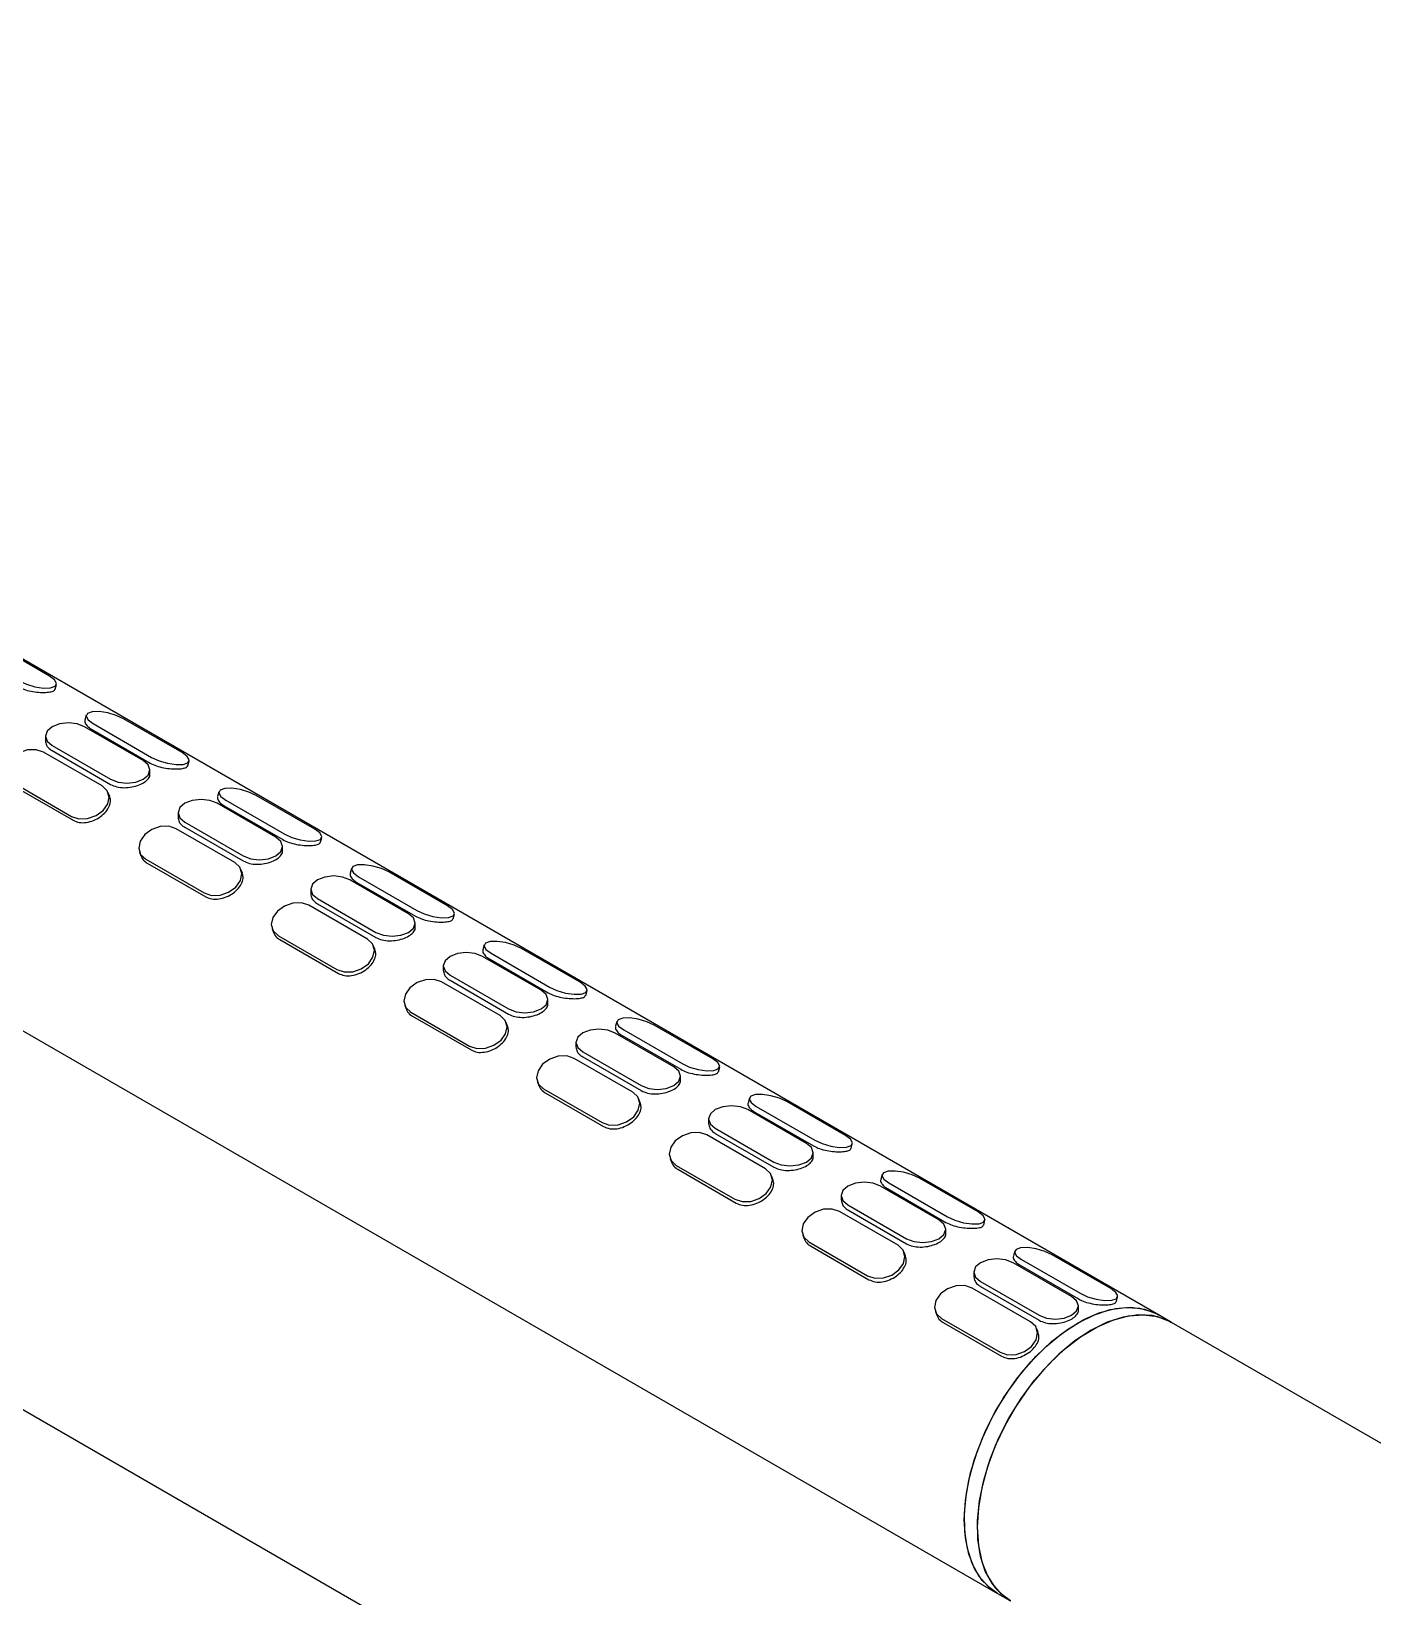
# Model space of a CAD drawing. Extents: x 3624 to 4218, y -1644 to -1224.
# Drawn here: x 4119.39 to 4155.86, y -1363.44 to -1320.87 of the extents above; entities that cross this region are included whole.
import ezdxf

# ---------------------------------------------------------------- set-up
doc = ezdxf.new("R2010")
doc.units = 0
doc.header["$LTSCALE"] = 23.1
doc.header["$MEASUREMENT"] = 0
doc.layers.get('0').update_dxf_attribs({"linetype": 'CONTINUOUS'})

msp = doc.modelspace()

# ---------------------------------------------------------------- linework, layer by layer
at = {"color": 7, "linetype": 'Continuous', "lineweight": 25}
for p, q in [((4150.04, -1355.775), (4089.582, -1320.874)), ((4085.207, -1328.452), (4145.665, -1363.353)), ((4119.889, -1338.406), (4118.298, -1337.488)), ((4120.043, -1338.761), (4120.078, -1338.632)), ((4120.885, -1339.473), (4120.851, -1339.602)), ((4122.434, -1340.704), (4120.843, -1339.785)), ((4121.033, -1339.853), (4122.624, -1340.772)), ((4121.074, -1339.699), (4122.665, -1340.618)), ((4123.495, -1340.488), (4121.904, -1339.57)), ((4119.776, -1340.04), (4119.776, -1340.16)), ((4119.959, -1340.295), (4121.55, -1341.214)), ((4121.319, -1341.394), (4119.728, -1340.475)), ((4119.959, -1340.434), (4121.55, -1341.352)), ((4123.65, -1340.843), (4123.684, -1340.714)), ((4122.617, -1341.079), (4122.617, -1340.959)), ((4150.04, -1376.189), (4089.582, -1341.288)), ((4118.897, -1341.303), (4120.488, -1342.222)), ((4118.938, -1341.41), (4120.529, -1342.329)), ((4121.525, -1341.683), (4121.487, -1341.584)), ((4124.492, -1341.555), (4124.457, -1341.684)), ((4127.102, -1342.57), (4125.511, -1341.652)), ((4126.04, -1342.786), (4124.449, -1341.867)), ((4124.639, -1341.935), (4126.23, -1342.854)), ((4124.68, -1341.781), (4126.271, -1342.7)), ((4123.382, -1342.122), (4123.382, -1342.242)), ((4123.565, -1342.377), (4125.156, -1343.295)), ((4123.565, -1342.516), (4125.156, -1343.434)), ((4124.925, -1343.476), (4123.334, -1342.557)), ((4127.256, -1342.925), (4127.29, -1342.796)), ((4122.336, -1343.195), (4122.374, -1343.294)), ((4122.504, -1343.385), (4124.095, -1344.304)), ((4126.223, -1343.161), (4126.223, -1343.041)), ((4122.545, -1343.492), (4124.136, -1344.41)), ((4125.131, -1343.764), (4125.093, -1343.665)), ((4128.098, -1343.637), (4128.063, -1343.766)), ((4130.708, -1344.652), (4129.117, -1343.733)), ((4126.989, -1344.204), (4126.989, -1344.324)), ((4129.647, -1344.868), (4128.056, -1343.949)), ((4128.245, -1344.017), (4129.836, -1344.936)), ((4128.287, -1343.863), (4129.878, -1344.781)), ((4128.532, -1345.557), (4126.941, -1344.639)), ((4127.172, -1344.459), (4128.763, -1345.377)), ((4127.172, -1344.597), (4128.763, -1345.516)), ((4130.862, -1345.007), (4130.897, -1344.878)), ((4125.942, -1345.277), (4125.98, -1345.376)), ((4126.11, -1345.467), (4127.701, -1346.386)), ((4129.829, -1345.243), (4129.83, -1345.123)), ((4126.151, -1345.574), (4127.742, -1346.492)), ((4128.738, -1345.846), (4128.7, -1345.747)), ((4131.704, -1345.719), (4131.67, -1345.848)), ((4134.314, -1346.734), (4132.723, -1345.815)), ((4130.595, -1346.285), (4130.595, -1346.406)), ((4133.253, -1346.949), (4131.662, -1346.031)), ((4131.852, -1346.099), (4133.443, -1347.017)), ((4131.893, -1345.945), (4133.484, -1346.863)), ((4132.138, -1347.639), (4130.547, -1346.721)), ((4130.778, -1346.541), (4132.369, -1347.459)), ((4130.778, -1346.679), (4132.369, -1347.598)), ((4133.436, -1347.325), (4133.436, -1347.205)), ((4134.468, -1347.089), (4134.503, -1346.96)), ((4129.548, -1347.359), (4129.586, -1347.458)), ((4129.716, -1347.549), (4131.307, -1348.467)), ((4129.757, -1347.656), (4131.348, -1348.574)), ((4132.344, -1347.928), (4132.306, -1347.829)), ((4135.31, -1347.801), (4135.276, -1347.93)), ((4135.499, -1348.027), (4137.09, -1348.945)), ((4137.92, -1348.815), (4136.329, -1347.897)), ((4134.201, -1348.367), (4134.201, -1348.488)), ((4136.859, -1349.031), (4135.268, -1348.113)), ((4135.458, -1348.181), (4137.049, -1349.099)), ((4135.744, -1349.721), (4134.153, -1348.803)), ((4134.384, -1348.622), (4135.975, -1349.541)), ((4134.384, -1348.761), (4135.975, -1349.68)), ((4137.042, -1349.407), (4137.042, -1349.286)), ((4138.075, -1349.171), (4138.109, -1349.042)), ((4133.154, -1349.441), (4133.192, -1349.54)), ((4133.322, -1349.631), (4134.913, -1350.549)), ((4133.363, -1349.737), (4134.954, -1350.656)), ((4135.95, -1350.01), (4135.912, -1349.911)), ((4140.465, -1351.113), (4138.874, -1350.195)), ((4138.917, -1349.882), (4138.882, -1350.011)), ((4139.105, -1350.109), (4140.696, -1351.027)), ((4141.527, -1350.897), (4139.936, -1349.979)), ((4137.807, -1350.449), (4137.807, -1350.569)), ((4139.064, -1350.263), (4140.655, -1351.181)), ((4139.35, -1351.803), (4137.759, -1350.885)), ((4137.99, -1350.704), (4139.581, -1351.623)), ((4137.99, -1350.843), (4139.581, -1351.761)), ((4140.648, -1351.489), (4140.648, -1351.368)), ((4141.681, -1351.253), (4141.715, -1351.123)), ((4136.76, -1351.523), (4136.799, -1351.622)), ((4136.928, -1351.713), (4138.519, -1352.631)), ((4136.97, -1351.819), (4138.56, -1352.738)), ((4139.556, -1352.092), (4139.518, -1351.993)), ((4144.071, -1353.195), (4142.48, -1352.277)), ((4142.523, -1351.964), (4142.488, -1352.093)), ((4142.712, -1352.19), (4144.303, -1353.109)), ((4145.133, -1352.979), (4143.542, -1352.061)), ((4141.414, -1352.531), (4141.413, -1352.651)), ((4142.67, -1352.344), (4144.261, -1353.263)), ((4142.957, -1353.885), (4141.366, -1352.966)), ((4141.597, -1352.786), (4143.188, -1353.705)), ((4141.597, -1352.925), (4143.188, -1353.843)), ((4144.254, -1353.57), (4144.255, -1353.45)), ((4145.287, -1353.334), (4145.322, -1353.205)), ((4140.367, -1353.605), (4140.405, -1353.704)), ((4140.535, -1353.794), (4142.126, -1354.713)), ((4140.576, -1353.901), (4142.167, -1354.82)), ((4143.163, -1354.174), (4143.125, -1354.075)), ((4147.678, -1355.277), (4146.087, -1354.358)), ((4146.129, -1354.046), (4146.095, -1354.175)), ((4146.277, -1354.426), (4147.868, -1355.345)), ((4146.318, -1354.272), (4147.909, -1355.191)), ((4148.739, -1355.061), (4147.148, -1354.143)), ((4145.02, -1354.613), (4145.02, -1354.733)), ((4145.203, -1354.868), (4146.794, -1355.786)), ((4146.563, -1355.967), (4144.972, -1355.048)), ((4145.203, -1355.007), (4146.794, -1355.925)), ((4148.893, -1355.416), (4148.928, -1355.287)), ((4143.973, -1355.686), (4144.011, -1355.785)), ((4147.861, -1355.652), (4147.861, -1355.532)), ((4144.141, -1355.876), (4145.732, -1356.795)), ((4144.182, -1355.983), (4145.773, -1356.901)), ((4146.769, -1356.256), (4146.731, -1356.156)), ((4150.393, -1355.98), (4150.04, -1355.775)), ((4156.934, -1359.755), (4150.393, -1355.98)), ((4145.665, -1363.353), (4146.019, -1363.557))]:
    msp.add_line(p, q, dxfattribs=at)
at = {"color": 7, "linetype": 'Continuous', "lineweight": 25, "flags": 128}
for points in [[(4119.059, -1338.536), (4119.26, -1338.629), (4119.493, -1338.697), (4119.723, -1338.732), (4119.916, -1338.726), (4120.041, -1338.682), (4120.08, -1338.606), (4120.027, -1338.509), (4119.889, -1338.406)], [(4121.904, -1339.57), (4121.704, -1339.477), (4121.47, -1339.408), (4121.24, -1339.374), (4121.047, -1339.379), (4120.922, -1339.424), (4120.883, -1339.5), (4120.937, -1339.597), (4121.074, -1339.699)], [(4120.843, -1339.785), (4120.64, -1339.707), (4120.401, -1339.68), (4120.162, -1339.707), (4119.959, -1339.785), (4119.824, -1339.902), (4119.776, -1340.04), (4119.824, -1340.178), (4119.959, -1340.295)], [(4119.728, -1340.475), (4119.527, -1340.409), (4119.294, -1340.416), (4119.063, -1340.495), (4118.871, -1340.634), (4118.745, -1340.812), (4118.706, -1341.002), (4118.76, -1341.174), (4118.897, -1341.303)], [(4121.55, -1341.214), (4121.753, -1341.292), (4121.992, -1341.319), (4122.231, -1341.292), (4122.434, -1341.214), (4122.57, -1341.097), (4122.617, -1340.959), (4122.57, -1340.821), (4122.434, -1340.704)], [(4122.665, -1340.618), (4122.866, -1340.71), (4123.099, -1340.779), (4123.33, -1340.813), (4123.522, -1340.808), (4123.647, -1340.764), (4123.686, -1340.688), (4123.633, -1340.591), (4123.495, -1340.488)], [(4120.488, -1342.222), (4120.689, -1342.288), (4120.922, -1342.281), (4121.153, -1342.202), (4121.346, -1342.063), (4121.471, -1341.885), (4121.51, -1341.695), (4121.457, -1341.523), (4121.319, -1341.394)], [(4125.511, -1341.652), (4125.31, -1341.559), (4125.077, -1341.49), (4124.846, -1341.456), (4124.654, -1341.461), (4124.528, -1341.505), (4124.489, -1341.582), (4124.543, -1341.679), (4124.68, -1341.781)], [(4124.449, -1341.867), (4124.247, -1341.789), (4124.007, -1341.762), (4123.768, -1341.789), (4123.565, -1341.867), (4123.43, -1341.984), (4123.382, -1342.122), (4123.43, -1342.26), (4123.565, -1342.377)], [(4123.334, -1342.557), (4123.134, -1342.491), (4122.9, -1342.498), (4122.67, -1342.577), (4122.477, -1342.716), (4122.352, -1342.894), (4122.313, -1343.084), (4122.366, -1343.256), (4122.504, -1343.385)], [(4125.156, -1343.295), (4125.359, -1343.374), (4125.598, -1343.401), (4125.838, -1343.374), (4126.04, -1343.296), (4126.176, -1343.179), (4126.223, -1343.041), (4126.176, -1342.903), (4126.04, -1342.786)], [(4126.271, -1342.7), (4126.472, -1342.792), (4126.705, -1342.861), (4126.936, -1342.895), (4127.128, -1342.89), (4127.254, -1342.846), (4127.293, -1342.769), (4127.239, -1342.673), (4127.102, -1342.57)], [(4124.095, -1344.304), (4124.295, -1344.37), (4124.529, -1344.363), (4124.759, -1344.284), (4124.952, -1344.145), (4125.077, -1343.967), (4125.116, -1343.777), (4125.063, -1343.605), (4124.925, -1343.476)], [(4129.117, -1343.733), (4128.916, -1343.641), (4128.683, -1343.572), (4128.452, -1343.538), (4128.26, -1343.543), (4128.135, -1343.587), (4128.096, -1343.664), (4128.149, -1343.76), (4128.287, -1343.863)], [(4128.056, -1343.949), (4127.853, -1343.871), (4127.614, -1343.843), (4127.374, -1343.871), (4127.172, -1343.949), (4127.036, -1344.066), (4126.989, -1344.204), (4127.036, -1344.342), (4127.172, -1344.459)], [(4126.941, -1344.639), (4126.74, -1344.573), (4126.506, -1344.58), (4126.276, -1344.659), (4126.083, -1344.798), (4125.958, -1344.976), (4125.919, -1345.165), (4125.972, -1345.338), (4126.11, -1345.467)], [(4129.878, -1344.781), (4130.078, -1344.874), (4130.312, -1344.943), (4130.542, -1344.977), (4130.735, -1344.972), (4130.86, -1344.928), (4130.899, -1344.851), (4130.845, -1344.754), (4130.708, -1344.652)], [(4128.763, -1345.377), (4128.965, -1345.455), (4129.205, -1345.483), (4129.444, -1345.456), (4129.647, -1345.378), (4129.782, -1345.261), (4129.83, -1345.123), (4129.782, -1344.985), (4129.647, -1344.868)], [(4127.701, -1346.386), (4127.901, -1346.452), (4128.135, -1346.445), (4128.365, -1346.366), (4128.558, -1346.227), (4128.683, -1346.049), (4128.722, -1345.859), (4128.669, -1345.687), (4128.532, -1345.557)], [(4131.662, -1346.031), (4131.459, -1345.953), (4131.22, -1345.925), (4130.981, -1345.953), (4130.778, -1346.031), (4130.642, -1346.148), (4130.595, -1346.286), (4130.642, -1346.424), (4130.778, -1346.541)], [(4132.723, -1345.815), (4132.522, -1345.722), (4132.289, -1345.654), (4132.059, -1345.62), (4131.866, -1345.625), (4131.741, -1345.669), (4131.702, -1345.745), (4131.755, -1345.842), (4131.893, -1345.945)], [(4130.547, -1346.721), (4130.346, -1346.655), (4130.113, -1346.662), (4129.882, -1346.741), (4129.689, -1346.88), (4129.564, -1347.058), (4129.525, -1347.247), (4129.579, -1347.42), (4129.716, -1347.549)], [(4133.484, -1346.863), (4133.685, -1346.956), (4133.918, -1347.025), (4134.148, -1347.059), (4134.341, -1347.054), (4134.466, -1347.009), (4134.505, -1346.933), (4134.452, -1346.836), (4134.314, -1346.734)], [(4132.369, -1347.459), (4132.572, -1347.537), (4132.811, -1347.565), (4133.05, -1347.537), (4133.253, -1347.459), (4133.388, -1347.342), (4133.436, -1347.204), (4133.388, -1347.066), (4133.253, -1346.949)], [(4131.307, -1348.467), (4131.508, -1348.533), (4131.741, -1348.527), (4131.972, -1348.447), (4132.164, -1348.308), (4132.29, -1348.131), (4132.329, -1347.941), (4132.275, -1347.768), (4132.138, -1347.639)], [(4135.268, -1348.113), (4135.065, -1348.035), (4134.826, -1348.007), (4134.587, -1348.034), (4134.384, -1348.112), (4134.249, -1348.229), (4134.201, -1348.367), (4134.249, -1348.505), (4134.384, -1348.622)], [(4136.329, -1347.897), (4136.129, -1347.804), (4135.895, -1347.736), (4135.665, -1347.701), (4135.472, -1347.707), (4135.347, -1347.751), (4135.308, -1347.827), (4135.362, -1347.924), (4135.499, -1348.027)], [(4134.153, -1348.803), (4133.952, -1348.737), (4133.719, -1348.744), (4133.488, -1348.823), (4133.296, -1348.962), (4133.17, -1349.139), (4133.131, -1349.329), (4133.185, -1349.502), (4133.322, -1349.631)], [(4137.09, -1348.945), (4137.291, -1349.038), (4137.524, -1349.107), (4137.755, -1349.141), (4137.947, -1349.135), (4138.072, -1349.091), (4138.111, -1349.015), (4138.058, -1348.918), (4137.92, -1348.815)], [(4135.975, -1349.541), (4136.178, -1349.619), (4136.417, -1349.647), (4136.656, -1349.619), (4136.859, -1349.541), (4136.994, -1349.424), (4137.042, -1349.286), (4136.994, -1349.148), (4136.859, -1349.031)], [(4134.913, -1350.549), (4135.114, -1350.615), (4135.347, -1350.608), (4135.578, -1350.529), (4135.771, -1350.39), (4135.896, -1350.212), (4135.935, -1350.023), (4135.882, -1349.85), (4135.744, -1349.721)], [(4138.874, -1350.195), (4138.671, -1350.116), (4138.432, -1350.089), (4138.193, -1350.116), (4137.99, -1350.194), (4137.855, -1350.311), (4137.807, -1350.449), (4137.855, -1350.587), (4137.99, -1350.704)], [(4139.936, -1349.979), (4139.735, -1349.886), (4139.502, -1349.817), (4139.271, -1349.783), (4139.079, -1349.789), (4138.953, -1349.833), (4138.914, -1349.909), (4138.968, -1350.006), (4139.105, -1350.109)], [(4137.759, -1350.885), (4137.559, -1350.818), (4137.325, -1350.825), (4137.095, -1350.904), (4136.902, -1351.043), (4136.777, -1351.221), (4136.738, -1351.411), (4136.791, -1351.583), (4136.928, -1351.713)], [(4140.696, -1351.027), (4140.897, -1351.12), (4141.13, -1351.188), (4141.361, -1351.223), (4141.553, -1351.217), (4141.679, -1351.173), (4141.718, -1351.097), (4141.664, -1351), (4141.527, -1350.897)], [(4139.581, -1351.623), (4139.784, -1351.701), (4140.023, -1351.728), (4140.262, -1351.701), (4140.465, -1351.623), (4140.601, -1351.506), (4140.648, -1351.368), (4140.601, -1351.23), (4140.465, -1351.113)], [(4138.519, -1352.631), (4138.72, -1352.697), (4138.954, -1352.69), (4139.184, -1352.611), (4139.377, -1352.472), (4139.502, -1352.294), (4139.541, -1352.105), (4139.488, -1351.932), (4139.35, -1351.803)], [(4143.542, -1352.061), (4143.341, -1351.968), (4143.108, -1351.899), (4142.877, -1351.865), (4142.685, -1351.87), (4142.56, -1351.915), (4142.521, -1351.991), (4142.574, -1352.088), (4142.712, -1352.19)], [(4142.48, -1352.277), (4142.278, -1352.198), (4142.039, -1352.171), (4141.799, -1352.198), (4141.597, -1352.276), (4141.461, -1352.393), (4141.414, -1352.531), (4141.461, -1352.669), (4141.597, -1352.786)], [(4141.366, -1352.966), (4141.165, -1352.9), (4140.931, -1352.907), (4140.701, -1352.986), (4140.508, -1353.125), (4140.383, -1353.303), (4140.344, -1353.493), (4140.397, -1353.665), (4140.535, -1353.794)], [(4144.303, -1353.109), (4144.503, -1353.202), (4144.737, -1353.27), (4144.967, -1353.305), (4145.16, -1353.299), (4145.285, -1353.255), (4145.324, -1353.179), (4145.27, -1353.082), (4145.133, -1352.979)], [(4143.188, -1353.705), (4143.39, -1353.783), (4143.63, -1353.81), (4143.869, -1353.783), (4144.071, -1353.705), (4144.207, -1353.588), (4144.255, -1353.45), (4144.207, -1353.312), (4144.071, -1353.195)], [(4142.126, -1354.713), (4142.326, -1354.779), (4142.56, -1354.772), (4142.79, -1354.693), (4142.983, -1354.554), (4143.108, -1354.376), (4143.147, -1354.187), (4143.094, -1354.014), (4142.957, -1353.885)], [(4147.148, -1354.143), (4146.947, -1354.05), (4146.714, -1353.981), (4146.484, -1353.947), (4146.291, -1353.952), (4146.166, -1353.996), (4146.127, -1354.073), (4146.18, -1354.17), (4146.318, -1354.272)], [(4146.087, -1354.358), (4145.884, -1354.28), (4145.645, -1354.253), (4145.406, -1354.28), (4145.203, -1354.358), (4145.067, -1354.475), (4145.02, -1354.613), (4145.067, -1354.751), (4145.203, -1354.868)], [(4144.972, -1355.048), (4144.771, -1354.982), (4144.538, -1354.989), (4144.307, -1355.068), (4144.114, -1355.207), (4143.989, -1355.385), (4143.95, -1355.575), (4144.003, -1355.747), (4144.141, -1355.876)], [(4146.794, -1355.786), (4146.997, -1355.865), (4147.236, -1355.892), (4147.475, -1355.865), (4147.678, -1355.787), (4147.813, -1355.67), (4147.861, -1355.532), (4147.813, -1355.394), (4147.678, -1355.277)], [(4147.909, -1355.191), (4148.11, -1355.283), (4148.343, -1355.352), (4148.573, -1355.386), (4148.766, -1355.381), (4148.891, -1355.337), (4148.93, -1355.26), (4148.877, -1355.164), (4148.739, -1355.061)], [(4144.759, -1361.348), (4144.791, -1360.821), (4144.885, -1360.269), (4145.039, -1359.702), (4145.251, -1359.133), (4145.516, -1358.572), (4145.828, -1358.032), (4146.182, -1357.522), (4146.569, -1357.055), (4146.983, -1356.638), (4147.414, -1356.281), (4147.854, -1355.991), (4148.295, -1355.773), (4148.726, -1355.633), (4149.139, -1355.573), (4149.527, -1355.594), (4149.88, -1355.696), (4150.04, -1355.775)], [(4147.569, -1356.171), (4148.01, -1355.906), (4148.448, -1355.715), (4148.874, -1355.603), (4149.279, -1355.571), (4149.655, -1355.621), (4149.995, -1355.751), (4150.04, -1355.775)], [(4150.393, -1355.98), (4150.232, -1355.899), (4149.878, -1355.798), (4149.491, -1355.777), (4149.078, -1355.838), (4148.646, -1355.978), (4148.206, -1356.196), (4147.766, -1356.487), (4147.334, -1356.844), (4146.921, -1357.261), (4146.533, -1357.729), (4146.18, -1358.238), (4145.868, -1358.779), (4145.603, -1359.34), (4145.392, -1359.909), (4145.238, -1360.476), (4145.144, -1361.028), (4145.112, -1361.554)], [(4145.732, -1356.795), (4145.933, -1356.861), (4146.166, -1356.854), (4146.397, -1356.775), (4146.589, -1356.636), (4146.715, -1356.458), (4146.754, -1356.268), (4146.7, -1356.096), (4146.563, -1355.967)], [(4147.922, -1356.375), (4148.364, -1356.11), (4148.802, -1355.919), (4149.228, -1355.807), (4149.633, -1355.775), (4150.009, -1355.825), (4150.348, -1355.955), (4150.393, -1355.98)], [(4145.665, -1363.353), (4145.414, -1363.171), (4145.168, -1362.89), (4144.977, -1362.541), (4144.844, -1362.132), (4144.772, -1361.67), (4144.763, -1361.166), (4144.817, -1360.629), (4144.932, -1360.07), (4145.108, -1359.501), (4145.339, -1358.933), (4145.621, -1358.379), (4145.948, -1357.848), (4146.315, -1357.352), (4146.712, -1356.902), (4147.133, -1356.505), (4147.569, -1356.171)], [(4146.019, -1363.557), (4145.768, -1363.375), (4145.522, -1363.094), (4145.33, -1362.745), (4145.197, -1362.336), (4145.125, -1361.874), (4145.116, -1361.37), (4145.17, -1360.833), (4145.286, -1360.274), (4145.461, -1359.705), (4145.692, -1359.138), (4145.974, -1358.583), (4146.302, -1358.052), (4146.668, -1357.556), (4147.066, -1357.106), (4147.487, -1356.709), (4147.922, -1356.375)], [(4145.665, -1363.353), (4145.513, -1363.253), (4145.249, -1362.997), (4145.038, -1362.671), (4144.884, -1362.283), (4144.79, -1361.838), (4144.759, -1361.348)], [(4145.112, -1361.554), (4145.144, -1362.045), (4145.238, -1362.489), (4145.392, -1362.877), (4145.603, -1363.202), (4145.868, -1363.458), (4146.019, -1363.557)]]:
    msp.add_lwpolyline(points, dxfattribs=at)
at = {"color": 7, "linetype": 'Continuous', "lineweight": 25}
for points, knots in [([(4119.018, -1338.69), (4119.072, -1338.717), (4119.18, -1338.771), (4119.386, -1338.823), (4119.595, -1338.85), (4119.788, -1338.853), (4119.936, -1338.834), (4120.025, -1338.803), (4120.033, -1338.772), (4120.036, -1338.759)], [0, 0, 0, 0, 0.1500076, 0.2999779, 0.4509137, 0.6024933, 0.7530318, 0.9024839, 1, 1, 1, 1]), ([(4120.859, -1339.604), (4120.854, -1339.613), (4120.836, -1339.648), (4120.875, -1339.728), (4120.952, -1339.804), (4121.017, -1339.843), (4121.033, -1339.853)], [0, 0, 0, 0, 0.128937, 0.500809, 0.872889, 1, 1, 1, 1]), ([(4119.777, -1340.16), (4119.783, -1340.204), (4119.796, -1340.293), (4119.879, -1340.383), (4119.943, -1340.424), (4119.959, -1340.434)], [0, 0, 0, 0, 0.423031, 0.853085, 1, 1, 1, 1]), ([(4122.624, -1340.772), (4122.678, -1340.799), (4122.786, -1340.853), (4122.992, -1340.905), (4123.201, -1340.932), (4123.394, -1340.935), (4123.543, -1340.916), (4123.631, -1340.885), (4123.639, -1340.853), (4123.642, -1340.841)], [0, 0, 0, 0, 0.150008, 0.299978, 0.450914, 0.602493, 0.753032, 0.902484, 1, 1, 1, 1]), ([(4121.55, -1341.352), (4121.604, -1341.377), (4121.713, -1341.427), (4121.92, -1341.448), (4122.132, -1341.429), (4122.33, -1341.373), (4122.491, -1341.29), (4122.587, -1341.19), (4122.628, -1341.116), (4122.617, -1341.08), (4122.616, -1341.079)], [0, 0, 0, 0, 0.142207, 0.284379, 0.427466, 0.571164, 0.713874, 0.855555, 0.997737, 1, 1, 1, 1]), ([(4120.529, -1342.329), (4120.583, -1342.352), (4120.69, -1342.399), (4120.889, -1342.395), (4121.091, -1342.339), (4121.278, -1342.235), (4121.428, -1342.097), (4121.523, -1341.944), (4121.559, -1341.8), (4121.531, -1341.719), (4121.519, -1341.685)], [0, 0, 0, 0, 0.1287151, 0.2573982, 0.3869096, 0.5169736, 0.6461443, 0.7743827, 0.9030745, 1, 1, 1, 1]), ([(4124.465, -1341.686), (4124.46, -1341.695), (4124.442, -1341.73), (4124.482, -1341.81), (4124.558, -1341.886), (4124.623, -1341.925), (4124.639, -1341.935)], [0, 0, 0, 0, 0.128937, 0.500809, 0.872889, 1, 1, 1, 1]), ([(4123.383, -1342.242), (4123.389, -1342.286), (4123.402, -1342.375), (4123.485, -1342.465), (4123.549, -1342.505), (4123.565, -1342.516)], [0, 0, 0, 0, 0.423031, 0.853085, 1, 1, 1, 1]), ([(4126.23, -1342.854), (4126.284, -1342.881), (4126.393, -1342.934), (4126.599, -1342.987), (4126.808, -1343.014), (4127.001, -1343.017), (4127.149, -1342.998), (4127.238, -1342.966), (4127.245, -1342.935), (4127.248, -1342.923)], [0, 0, 0, 0, 0.150008, 0.299978, 0.450914, 0.602493, 0.753032, 0.902484, 1, 1, 1, 1]), ([(4122.38, -1343.292), (4122.383, -1343.306), (4122.398, -1343.374), (4122.465, -1343.44), (4122.528, -1343.481), (4122.545, -1343.492)], [0, 0, 0, 0, 0.158836, 0.785812, 1, 1, 1, 1]), ([(4125.156, -1343.434), (4125.211, -1343.459), (4125.319, -1343.509), (4125.526, -1343.53), (4125.738, -1343.511), (4125.936, -1343.455), (4126.097, -1343.371), (4126.193, -1343.271), (4126.235, -1343.198), (4126.223, -1343.162), (4126.223, -1343.161)], [0, 0, 0, 0, 0.142207, 0.284379, 0.427466, 0.571164, 0.713874, 0.855555, 0.997737, 1, 1, 1, 1]), ([(4124.136, -1344.41), (4124.189, -1344.434), (4124.297, -1344.48), (4124.496, -1344.477), (4124.697, -1344.421), (4124.884, -1344.317), (4125.034, -1344.179), (4125.129, -1344.026), (4125.165, -1343.882), (4125.137, -1343.801), (4125.125, -1343.766)], [0, 0, 0, 0, 0.128715, 0.257398, 0.38691, 0.516974, 0.646144, 0.774383, 0.903074, 1, 1, 1, 1]), ([(4128.071, -1343.768), (4128.066, -1343.777), (4128.049, -1343.812), (4128.088, -1343.892), (4128.165, -1343.968), (4128.229, -1344.007), (4128.245, -1344.017)], [0, 0, 0, 0, 0.128937, 0.500809, 0.872889, 1, 1, 1, 1]), ([(4126.989, -1344.324), (4126.996, -1344.368), (4127.009, -1344.456), (4127.091, -1344.547), (4127.155, -1344.587), (4127.172, -1344.597)], [0, 0, 0, 0, 0.423031, 0.853085, 1, 1, 1, 1]), ([(4129.836, -1344.936), (4129.891, -1344.962), (4129.999, -1345.016), (4130.205, -1345.068), (4130.414, -1345.096), (4130.607, -1345.099), (4130.755, -1345.08), (4130.844, -1345.048), (4130.851, -1345.017), (4130.854, -1345.005)], [0, 0, 0, 0, 0.150008, 0.299978, 0.450914, 0.602493, 0.753032, 0.902484, 1, 1, 1, 1]), ([(4125.986, -1345.374), (4125.989, -1345.388), (4126.005, -1345.456), (4126.071, -1345.522), (4126.135, -1345.563), (4126.151, -1345.574)], [0, 0, 0, 0, 0.158836, 0.785812, 1, 1, 1, 1]), ([(4128.763, -1345.516), (4128.817, -1345.541), (4128.925, -1345.591), (4129.132, -1345.612), (4129.345, -1345.593), (4129.542, -1345.537), (4129.703, -1345.453), (4129.8, -1345.353), (4129.841, -1345.28), (4129.829, -1345.244), (4129.829, -1345.243)], [0, 0, 0, 0, 0.142207, 0.284379, 0.427466, 0.571164, 0.713874, 0.855555, 0.997737, 1, 1, 1, 1]), ([(4127.742, -1346.492), (4127.795, -1346.516), (4127.903, -1346.562), (4128.102, -1346.559), (4128.304, -1346.503), (4128.49, -1346.399), (4128.641, -1346.261), (4128.735, -1346.108), (4128.771, -1345.963), (4128.743, -1345.883), (4128.731, -1345.848)], [0, 0, 0, 0, 0.1287151, 0.2573982, 0.3869096, 0.5169736, 0.6461443, 0.7743827, 0.9030745, 1, 1, 1, 1]), ([(4131.677, -1345.85), (4131.673, -1345.859), (4131.655, -1345.894), (4131.694, -1345.973), (4131.771, -1346.05), (4131.835, -1346.089), (4131.852, -1346.099)], [0, 0, 0, 0, 0.128937, 0.500809, 0.872889, 1, 1, 1, 1]), ([(4130.595, -1346.406), (4130.602, -1346.45), (4130.615, -1346.538), (4130.697, -1346.629), (4130.761, -1346.669), (4130.778, -1346.679)], [0, 0, 0, 0, 0.423031, 0.853085, 1, 1, 1, 1]), ([(4133.443, -1347.017), (4133.497, -1347.044), (4133.605, -1347.098), (4133.811, -1347.15), (4134.02, -1347.178), (4134.213, -1347.181), (4134.361, -1347.162), (4134.45, -1347.13), (4134.458, -1347.099), (4134.461, -1347.087)], [0, 0, 0, 0, 0.150008, 0.299978, 0.450914, 0.602493, 0.753032, 0.902484, 1, 1, 1, 1]), ([(4129.592, -1347.456), (4129.596, -1347.47), (4129.611, -1347.538), (4129.677, -1347.604), (4129.741, -1347.645), (4129.757, -1347.656)], [0, 0, 0, 0, 0.158836, 0.7858118, 1, 1, 1, 1]), ([(4132.369, -1347.598), (4132.423, -1347.623), (4132.532, -1347.673), (4132.739, -1347.694), (4132.951, -1347.675), (4133.148, -1347.619), (4133.309, -1347.535), (4133.406, -1347.435), (4133.447, -1347.362), (4133.435, -1347.326), (4133.435, -1347.325)], [0, 0, 0, 0, 0.142207, 0.284379, 0.427466, 0.571164, 0.713874, 0.855555, 0.997737, 1, 1, 1, 1]), ([(4131.348, -1348.574), (4131.402, -1348.597), (4131.509, -1348.644), (4131.708, -1348.641), (4131.91, -1348.585), (4132.097, -1348.48), (4132.247, -1348.343), (4132.342, -1348.19), (4132.378, -1348.045), (4132.349, -1347.965), (4132.337, -1347.93)], [0, 0, 0, 0, 0.128715, 0.257398, 0.38691, 0.516974, 0.646144, 0.774383, 0.903074, 1, 1, 1, 1]), ([(4135.284, -1347.932), (4135.279, -1347.941), (4135.261, -1347.976), (4135.3, -1348.055), (4135.377, -1348.131), (4135.441, -1348.171), (4135.458, -1348.181)], [0, 0, 0, 0, 0.128937, 0.500809, 0.872889, 1, 1, 1, 1]), ([(4134.202, -1348.488), (4134.208, -1348.531), (4134.221, -1348.62), (4134.304, -1348.711), (4134.368, -1348.751), (4134.384, -1348.761)], [0, 0, 0, 0, 0.423031, 0.853085, 1, 1, 1, 1]), ([(4137.049, -1349.099), (4137.103, -1349.126), (4137.211, -1349.18), (4137.417, -1349.232), (4137.626, -1349.26), (4137.819, -1349.263), (4137.968, -1349.243), (4138.056, -1349.212), (4138.064, -1349.181), (4138.067, -1349.168)], [0, 0, 0, 0, 0.150008, 0.299978, 0.450914, 0.602493, 0.753032, 0.902484, 1, 1, 1, 1]), ([(4133.199, -1349.538), (4133.202, -1349.552), (4133.217, -1349.619), (4133.283, -1349.686), (4133.347, -1349.727), (4133.363, -1349.737)], [0, 0, 0, 0, 0.158836, 0.785812, 1, 1, 1, 1]), ([(4135.975, -1349.68), (4136.029, -1349.705), (4136.138, -1349.754), (4136.345, -1349.775), (4136.557, -1349.757), (4136.755, -1349.7), (4136.916, -1349.617), (4137.012, -1349.517), (4137.053, -1349.444), (4137.042, -1349.407), (4137.041, -1349.407)], [0, 0, 0, 0, 0.142207, 0.284379, 0.427466, 0.571164, 0.713874, 0.855555, 0.997737, 1, 1, 1, 1]), ([(4134.954, -1350.656), (4135.008, -1350.679), (4135.115, -1350.726), (4135.314, -1350.723), (4135.516, -1350.667), (4135.703, -1350.562), (4135.853, -1350.425), (4135.948, -1350.271), (4135.984, -1350.127), (4135.956, -1350.047), (4135.944, -1350.012)], [0, 0, 0, 0, 0.128715, 0.257398, 0.38691, 0.516974, 0.646144, 0.774383, 0.903074, 1, 1, 1, 1]), ([(4138.89, -1350.014), (4138.885, -1350.023), (4138.867, -1350.057), (4138.907, -1350.137), (4138.983, -1350.213), (4139.048, -1350.253), (4139.064, -1350.263)], [0, 0, 0, 0, 0.128937, 0.500809, 0.872889, 1, 1, 1, 1]), ([(4137.808, -1350.569), (4137.814, -1350.613), (4137.827, -1350.702), (4137.91, -1350.793), (4137.974, -1350.833), (4137.99, -1350.843)], [0, 0, 0, 0, 0.423031, 0.853085, 1, 1, 1, 1]), ([(4140.655, -1351.181), (4140.709, -1351.208), (4140.818, -1351.262), (4141.024, -1351.314), (4141.233, -1351.342), (4141.426, -1351.344), (4141.574, -1351.325), (4141.663, -1351.294), (4141.67, -1351.263), (4141.673, -1351.25)], [0, 0, 0, 0, 0.150008, 0.299978, 0.450914, 0.602493, 0.753032, 0.902484, 1, 1, 1, 1]), ([(4136.805, -1351.62), (4136.808, -1351.633), (4136.823, -1351.701), (4136.89, -1351.768), (4136.953, -1351.809), (4136.97, -1351.819)], [0, 0, 0, 0, 0.158836, 0.785812, 1, 1, 1, 1]), ([(4139.581, -1351.761), (4139.636, -1351.786), (4139.744, -1351.836), (4139.951, -1351.857), (4140.163, -1351.838), (4140.361, -1351.782), (4140.522, -1351.699), (4140.618, -1351.599), (4140.659, -1351.526), (4140.648, -1351.489), (4140.648, -1351.489)], [0, 0, 0, 0, 0.142207, 0.284379, 0.427466, 0.571164, 0.713874, 0.855555, 0.997737, 1, 1, 1, 1]), ([(4138.56, -1352.738), (4138.614, -1352.761), (4138.722, -1352.808), (4138.921, -1352.804), (4139.122, -1352.748), (4139.309, -1352.644), (4139.459, -1352.507), (4139.554, -1352.353), (4139.59, -1352.209), (4139.562, -1352.128), (4139.55, -1352.094)], [0, 0, 0, 0, 0.1287151, 0.2573982, 0.3869096, 0.5169736, 0.6461443, 0.7743827, 0.9030745, 1, 1, 1, 1]), ([(4142.496, -1352.095), (4142.491, -1352.104), (4142.474, -1352.139), (4142.513, -1352.219), (4142.59, -1352.295), (4142.654, -1352.334), (4142.67, -1352.344)], [0, 0, 0, 0, 0.128937, 0.500809, 0.872889, 1, 1, 1, 1]), ([(4141.414, -1352.651), (4141.421, -1352.695), (4141.434, -1352.784), (4141.516, -1352.874), (4141.58, -1352.915), (4141.597, -1352.925)], [0, 0, 0, 0, 0.423031, 0.853085, 1, 1, 1, 1]), ([(4143.188, -1353.843), (4143.242, -1353.868), (4143.35, -1353.918), (4143.557, -1353.939), (4143.77, -1353.92), (4143.967, -1353.864), (4144.128, -1353.781), (4144.225, -1353.681), (4144.266, -1353.607), (4144.254, -1353.571), (4144.254, -1353.571)], [0, 0, 0, 0, 0.1422073, 0.2843792, 0.4274663, 0.5711639, 0.7138744, 0.8555551, 0.9977366, 1, 1, 1, 1]), ([(4144.261, -1353.263), (4144.316, -1353.29), (4144.424, -1353.344), (4144.63, -1353.396), (4144.839, -1353.423), (4145.032, -1353.426), (4145.18, -1353.407), (4145.269, -1353.376), (4145.276, -1353.344), (4145.279, -1353.332)], [0, 0, 0, 0, 0.150008, 0.299978, 0.450914, 0.602493, 0.753032, 0.902484, 1, 1, 1, 1]), ([(4140.411, -1353.702), (4140.414, -1353.715), (4140.43, -1353.783), (4140.496, -1353.849), (4140.56, -1353.891), (4140.576, -1353.901)], [0, 0, 0, 0, 0.158836, 0.785812, 1, 1, 1, 1]), ([(4142.167, -1354.82), (4142.22, -1354.843), (4142.328, -1354.89), (4142.527, -1354.886), (4142.729, -1354.83), (4142.915, -1354.726), (4143.066, -1354.588), (4143.16, -1354.435), (4143.196, -1354.291), (4143.168, -1354.21), (4143.156, -1354.176)], [0, 0, 0, 0, 0.1287151, 0.2573982, 0.3869096, 0.5169736, 0.6461443, 0.7743827, 0.9030745, 1, 1, 1, 1]), ([(4146.102, -1354.177), (4146.098, -1354.186), (4146.08, -1354.221), (4146.119, -1354.301), (4146.196, -1354.377), (4146.26, -1354.416), (4146.277, -1354.426)], [0, 0, 0, 0, 0.128937, 0.500809, 0.872889, 1, 1, 1, 1]), ([(4145.02, -1354.733), (4145.027, -1354.777), (4145.04, -1354.866), (4145.122, -1354.956), (4145.186, -1354.996), (4145.203, -1355.007)], [0, 0, 0, 0, 0.423031, 0.853085, 1, 1, 1, 1]), ([(4146.794, -1355.925), (4146.848, -1355.95), (4146.957, -1356), (4147.163, -1356.021), (4147.376, -1356.002), (4147.573, -1355.946), (4147.734, -1355.862), (4147.831, -1355.762), (4147.872, -1355.689), (4147.86, -1355.653), (4147.86, -1355.652)], [0, 0, 0, 0, 0.1422073, 0.2843792, 0.4274663, 0.5711639, 0.7138744, 0.8555551, 0.9977366, 1, 1, 1, 1]), ([(4147.868, -1355.345), (4147.922, -1355.372), (4148.03, -1355.425), (4148.236, -1355.478), (4148.445, -1355.505), (4148.638, -1355.508), (4148.786, -1355.489), (4148.875, -1355.457), (4148.883, -1355.426), (4148.886, -1355.414)], [0, 0, 0, 0, 0.150008, 0.299978, 0.450914, 0.602493, 0.753032, 0.902484, 1, 1, 1, 1]), ([(4144.017, -1355.783), (4144.021, -1355.797), (4144.036, -1355.865), (4144.102, -1355.931), (4144.166, -1355.972), (4144.182, -1355.983)], [0, 0, 0, 0, 0.158836, 0.7858118, 1, 1, 1, 1]), ([(4145.773, -1356.901), (4145.827, -1356.925), (4145.934, -1356.972), (4146.133, -1356.968), (4146.335, -1356.912), (4146.522, -1356.808), (4146.672, -1356.67), (4146.767, -1356.517), (4146.803, -1356.373), (4146.774, -1356.292), (4146.762, -1356.258)], [0, 0, 0, 0, 0.128715, 0.257398, 0.38691, 0.516974, 0.646144, 0.774383, 0.903074, 1, 1, 1, 1])]:
    msp.add_open_spline(points, degree=3, knots=knots, dxfattribs=at)

doc.saveas('drawing.dxf')
